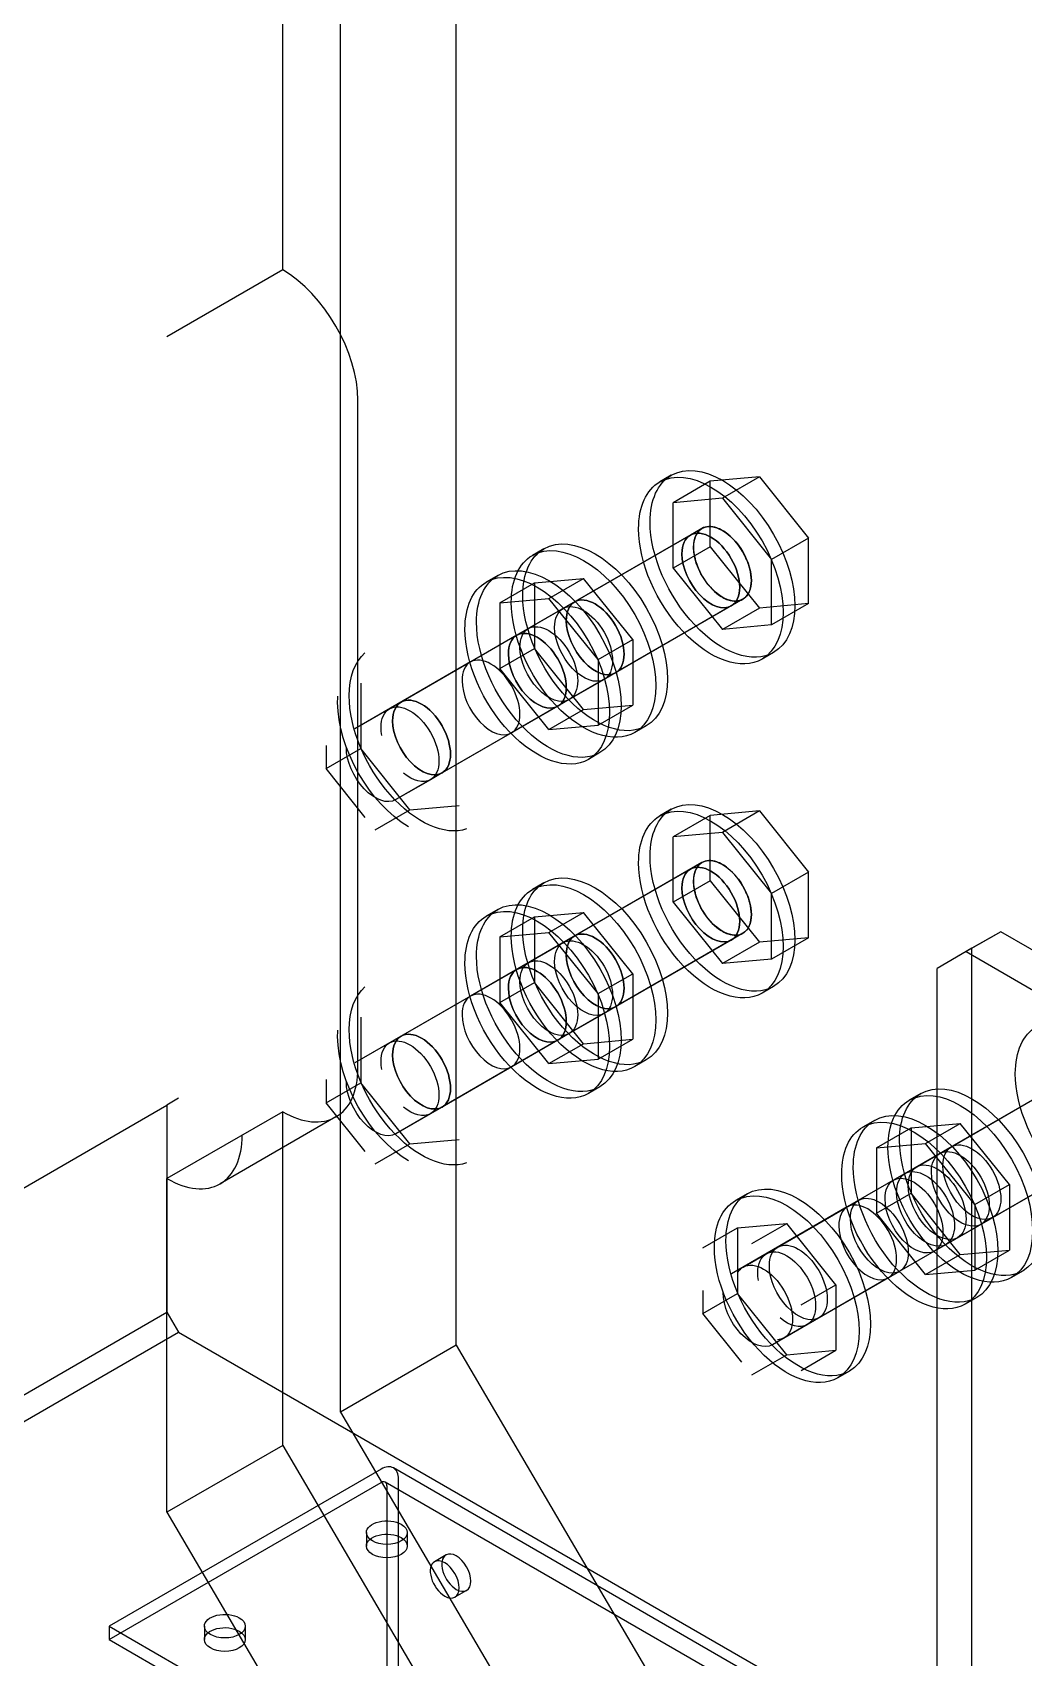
# Model space of a CAD drawing. Extents: x 0 to 316, y 0 to 723.
# Drawn here: x 88.71 to 112.94, y 372.28 to 412 of the extents above; entities that cross this region are included whole.
import ezdxf

# ---------------------------------------------------------------- set-up
doc = ezdxf.new("R2010")
doc.units = 0
doc.layers.get('0').update_dxf_attribs({"linetype": 'CONTINUOUS'})

msp = doc.modelspace()

# ---------------------------------------------------------------- linework, layer by layer
at = {"color": 253}
for p, q in [((99.0713, 379.917), (99.0713, 431.426)), ((96.2424, 378.284), (96.2424, 418.775)), ((94.8284, 406.199), (94.8284, 415.509)), ((94.8284, 406.199), (92.0006, 404.566)), ((96.6668, 386.687), (96.6668, 403.017)), ((104.327, 401.179), (104.043, 401.017)), ((105.279, 401.034), (104.374, 400.509)), ((106.482, 401.14), (105.279, 401.034)), ((105.279, 399.433), (105.279, 401.034)), ((106.482, 401.14), (105.577, 400.618)), ((106.482, 401.14), (107.684, 399.644)), ((105.577, 400.618), (104.374, 400.509)), ((104.374, 398.907), (104.374, 400.509)), ((105.577, 400.618), (106.779, 399.122)), ((105.077, 399.881), (99.4198, 396.617)), ((104.794, 399.718), (101.965, 398.085)), ((105.077, 399.881), (104.794, 399.718)), ((107.684, 399.644), (106.779, 399.122)), ((107.684, 398.043), (107.684, 399.644)), ((101.215, 399.383), (100.933, 399.221)), ((105.279, 399.433), (104.374, 398.907)), ((105.279, 399.433), (106.482, 397.933)), ((104.374, 398.907), (105.577, 397.411)), ((106.779, 397.521), (106.779, 399.122)), ((100.084, 398.731), (99.8015, 398.568)), ((100.132, 398.06), (100.98, 398.551)), ((100.98, 398.551), (102.183, 398.657)), ((100.98, 398.551), (100.98, 396.949)), ((101.334, 398.17), (102.183, 398.657)), ((103.385, 397.164), (102.183, 398.657)), ((100.132, 398.06), (101.334, 398.17)), ((100.132, 398.06), (100.132, 396.459)), ((106.077, 398.149), (100.42, 394.885)), ((102.536, 396.674), (101.334, 398.17)), ((101.965, 398.085), (101.683, 397.923)), ((105.793, 397.986), (102.966, 396.353)), ((106.077, 398.149), (105.793, 397.986)), ((107.684, 398.043), (106.482, 397.933)), ((107.684, 398.043), (106.779, 397.521)), ((101.683, 397.923), (100.834, 397.432)), ((106.482, 397.933), (105.577, 397.411)), ((100.551, 397.27), (97.7223, 395.637)), ((100.834, 397.432), (100.551, 397.27)), ((106.779, 397.521), (105.577, 397.411)), ((100.132, 396.459), (100.98, 396.949)), ((102.183, 395.453), (100.98, 396.949)), ((102.536, 396.674), (103.385, 397.164)), ((103.385, 397.164), (103.385, 395.559)), ((106.827, 396.85), (106.545, 396.688)), ((99.4198, 396.617), (96.5909, 394.984)), ((101.334, 394.963), (100.132, 396.459)), ((102.536, 396.674), (102.536, 395.072)), ((96.7384, 396.102), (96.7384, 394.501)), ((102.683, 396.191), (101.834, 395.7)), ((102.966, 396.353), (102.683, 396.191)), ((97.7223, 395.637), (97.4397, 395.471)), ((101.834, 395.7), (101.552, 395.538)), ((97.4397, 395.471), (96.5909, 394.984)), ((101.552, 395.538), (98.7227, 393.905)), ((101.334, 394.963), (102.183, 395.453)), ((102.183, 395.453), (103.385, 395.559)), ((102.536, 395.072), (103.385, 395.559)), ((100.42, 394.885), (97.5914, 393.252)), ((101.334, 394.963), (102.536, 395.072)), ((103.715, 395.055), (103.433, 394.892)), ((95.8896, 394.578), (95.8896, 394.01)), ((95.8896, 394.01), (96.7384, 394.501)), ((97.9399, 393.005), (96.7384, 394.501)), ((102.584, 394.402), (102.301, 394.236)), ((96.8456, 392.818), (95.8896, 394.01)), ((98.4402, 393.739), (97.5914, 393.252)), ((98.7227, 393.905), (98.4402, 393.739)), ((97.0911, 392.515), (97.9399, 393.005)), ((97.9399, 393.005), (99.1415, 393.111)), ((104.327, 393.016), (104.043, 392.853)), ((105.279, 392.867), (104.374, 392.345)), ((106.482, 392.977), (105.279, 392.867)), ((105.279, 391.266), (105.279, 392.867)), ((106.482, 392.977), (105.577, 392.451)), ((106.482, 392.977), (107.684, 391.481)), ((105.577, 392.451), (104.374, 392.345)), ((105.577, 392.451), (106.779, 390.959)), ((104.374, 390.744), (104.374, 392.345)), ((105.077, 391.717), (99.4198, 388.451)), ((105.077, 391.717), (104.794, 391.552)), ((101.215, 391.22), (100.933, 391.054)), ((104.794, 391.552), (101.965, 389.922)), ((105.279, 391.266), (104.374, 390.744)), ((105.279, 391.266), (106.482, 389.77)), ((107.684, 391.481), (106.779, 390.959)), ((107.684, 389.876), (107.684, 391.481)), ((106.779, 389.354), (106.779, 390.959)), ((100.084, 390.567), (99.8015, 390.402)), ((100.98, 390.387), (102.183, 390.493)), ((101.334, 390.003), (102.183, 390.493)), ((103.385, 388.997), (102.183, 390.493)), ((104.374, 390.744), (105.577, 389.248)), ((100.132, 389.897), (100.98, 390.387)), ((100.98, 390.387), (100.98, 388.782)), ((112.381, 390.024), (111.531, 389.537)), ((112.381, 390.024), (111.674, 389.618)), ((119.098, 386.147), (112.381, 390.024)), ((100.132, 389.897), (101.334, 390.003)), ((100.132, 389.897), (100.132, 388.295)), ((106.077, 389.985), (100.42, 386.719)), ((101.683, 389.756), (100.834, 389.266)), ((102.536, 388.511), (101.334, 390.003)), ((101.965, 389.922), (101.683, 389.756)), ((105.793, 389.819), (102.966, 388.19)), ((106.482, 389.77), (105.577, 389.248)), ((106.077, 389.985), (105.793, 389.819)), ((107.684, 389.876), (106.482, 389.77)), ((107.684, 389.876), (106.779, 389.354)), ((100.834, 389.266), (100.551, 389.103)), ((106.779, 389.354), (105.577, 389.248)), ((111.674, 389.618), (110.824, 389.128)), ((111.531, 389.537), (110.824, 389.128)), ((111.531, 389.537), (126.381, 380.961)), ((111.674, 364.307), (111.674, 389.618)), ((100.551, 389.103), (97.7223, 387.47)), ((102.536, 388.511), (103.385, 388.997)), ((103.385, 388.997), (103.385, 387.396)), ((110.824, 363.816), (110.824, 389.128)), ((99.4198, 388.451), (96.5909, 386.817)), ((100.132, 388.295), (100.98, 388.782)), ((102.183, 387.286), (100.98, 388.782)), ((102.536, 388.511), (102.536, 386.905)), ((106.827, 388.687), (106.545, 388.521)), ((101.334, 386.8), (100.132, 388.295)), ((102.966, 388.19), (102.683, 388.024)), ((96.7384, 387.936), (96.7384, 386.334)), ((102.683, 388.024), (101.834, 387.533)), ((97.4397, 387.308), (96.5909, 386.817)), ((97.7223, 387.47), (97.4397, 387.308)), ((101.552, 387.371), (98.7227, 385.738)), ((101.334, 386.8), (102.183, 387.286)), ((101.834, 387.533), (101.552, 387.371)), ((102.183, 387.286), (103.385, 387.396)), ((102.536, 386.905), (103.385, 387.396)), ((101.334, 386.8), (102.536, 386.905)), ((103.715, 386.891), (103.433, 386.726)), ((100.42, 386.719), (97.5914, 385.085)), ((114.285, 386.563), (108.628, 383.297)), ((95.8896, 386.412), (95.8896, 385.844)), ((95.8896, 385.844), (96.7384, 386.334)), ((97.9399, 384.838), (96.7384, 386.334)), ((102.584, 386.235), (102.301, 386.073)), ((110.424, 386.066), (110.141, 385.904)), ((0.0758, 332.716), (92.0006, 385.787)), ((92.2831, 385.953), (92.0006, 385.787)), ((92.0006, 385.787), (92.0006, 380.725)), ((96.8456, 384.655), (95.8896, 385.844)), ((98.7227, 385.738), (98.4402, 385.576)), ((110.324, 384.277), (113.153, 385.911)), ((94.8284, 385.625), (92.0006, 383.992)), ((96.1291, 385.498), (93.3002, 383.865)), ((94.8284, 377.469), (94.8284, 385.625)), ((98.4402, 385.576), (97.5914, 385.085)), ((109.292, 385.413), (109.01, 385.251)), ((110.188, 385.233), (111.391, 385.339)), ((110.542, 384.849), (111.391, 385.339)), ((112.593, 383.847), (111.391, 385.339)), ((97.9399, 384.838), (99.1415, 384.944)), ((109.34, 384.743), (110.188, 385.233)), ((110.188, 385.233), (110.188, 383.632)), ((97.0911, 384.348), (97.9399, 384.838)), ((109.34, 384.743), (110.542, 384.849)), ((109.34, 384.743), (109.34, 383.141)), ((115.284, 384.831), (109.627, 381.564)), ((110.891, 384.602), (110.042, 384.115)), ((111.744, 383.357), (110.542, 384.849)), ((111.173, 384.768), (110.891, 384.602)), ((110.042, 384.115), (109.759, 383.949)), ((111.325, 382.545), (114.153, 384.179)), ((92.0006, 375.835), (92.0006, 383.992)), ((111.744, 383.357), (112.593, 383.847)), ((112.593, 383.847), (112.593, 382.242)), ((108.628, 383.297), (105.799, 381.663)), ((106.18, 383.618), (105.898, 383.452)), ((106.083, 381.829), (108.911, 383.462)), ((109.34, 383.141), (110.188, 383.632)), ((111.391, 382.136), (110.188, 383.632)), ((111.744, 383.357), (111.744, 381.751)), ((105.946, 382.785), (107.148, 382.891)), ((106.299, 382.401), (107.148, 382.891)), ((108.35, 381.395), (107.148, 382.891)), ((110.542, 381.646), (109.34, 383.141)), ((112.174, 383.036), (111.89, 382.87)), ((105.097, 382.295), (105.946, 382.785)), ((105.946, 382.785), (105.946, 381.18)), ((111.89, 382.87), (111.042, 382.383)), ((106.648, 382.154), (105.799, 381.663)), ((106.93, 382.316), (106.648, 382.154)), ((110.542, 381.646), (111.391, 382.136)), ((111.042, 382.383), (110.758, 382.217)), ((111.391, 382.136), (112.593, 382.242)), ((111.744, 381.751), (112.593, 382.242)), ((107.082, 380.097), (109.911, 381.73)), ((110.542, 381.646), (111.744, 381.751)), ((112.923, 381.737), (112.641, 381.575)), ((109.627, 381.564), (106.799, 379.931)), ((107.501, 380.905), (108.35, 381.395)), ((108.35, 381.395), (108.35, 379.793)), ((105.097, 381.258), (105.097, 380.693)), ((105.097, 380.693), (105.946, 381.18)), ((107.148, 379.684), (105.946, 381.18)), ((111.792, 381.081), (111.51, 380.919)), ((0.0758, 327.653), (92.0006, 380.725)), ((92.0006, 380.725), (92.2831, 380.238)), ((106.054, 379.501), (105.097, 380.693)), ((107.931, 380.584), (107.648, 380.421)), ((0.3583, 327.164), (92.2831, 380.238)), ((92.2831, 380.238), (124.244, 361.784)), ((107.648, 380.421), (106.799, 379.931)), ((99.0713, 379.917), (96.2424, 378.284)), ((99.0713, 379.917), (297.841, 41.1028)), ((107.148, 379.684), (108.35, 379.793)), ((107.501, 379.303), (108.35, 379.793)), ((106.299, 379.197), (107.148, 379.684)), ((108.68, 379.286), (108.398, 379.123)), ((96.2424, 378.284), (295.013, 39.4698)), ((94.8284, 377.469), (92.0006, 375.835)), ((94.8284, 377.469), (293.599, 38.6539)), ((118.746, 364.67), (97.5335, 376.918)), ((97.233, 376.887), (90.5852, 373.052)), ((90.5852, 372.724), (97.233, 376.562)), ((118.546, 364.324), (97.3321, 376.573)), ((97.6574, 368.967), (97.6574, 376.643)), ((97.3737, 376.481), (97.3737, 368.804)), ((92.0006, 375.835), (106.316, 351.433)), ((96.8745, 375.338), (96.8745, 375.01)), ((97.874, 375.338), (97.874, 375.01)), ((98.8219, 374.791), (98.5379, 374.625)), ((99.3207, 373.923), (99.0381, 373.761)), ((90.5852, 373.052), (111.799, 360.803)), ((90.5852, 373.052), (90.5852, 372.724)), ((92.9143, 373.052), (92.9143, 372.724)), ((93.9147, 373.052), (93.9147, 372.724)), ((90.5852, 372.724), (111.799, 360.475))]:
    msp.add_line(p, q, dxfattribs=at)
for points in [[(96.6668, 403.017), (96.6668, 404.188), (95.8441, 405.613), (94.8284, 406.199)], [(104.327, 401.179), (105.018, 401.581), (106.136, 400.932), (106.827, 399.736)], [(103.809, 400.036), (103.809, 400.579), (103.995, 400.988), (104.327, 401.179)], [(104.043, 401.017), (104.734, 401.415), (105.854, 400.77), (106.545, 399.574)], [(103.527, 399.874), (103.527, 400.413), (103.712, 400.826), (104.043, 401.017)], [(104.9, 397.521), (104.239, 398.216), (103.809, 399.21), (103.809, 400.036)], [(105.077, 399.881), (105.352, 400.039), (105.8, 399.782), (106.077, 399.306)], [(100.933, 399.221), (101.623, 399.62), (102.742, 398.974), (103.433, 397.778)], [(101.215, 399.383), (101.906, 399.782), (103.025, 399.136), (103.715, 397.94)], [(104.618, 397.358), (103.957, 398.053), (103.527, 399.048), (103.527, 399.874)], [(104.586, 399.26), (104.586, 399.479), (104.661, 399.641), (104.794, 399.718)], [(104.794, 399.718), (104.661, 399.641), (104.586, 399.479), (104.586, 399.26)], [(104.794, 399.718), (105.07, 399.877), (105.518, 399.62), (105.793, 399.14)], [(105.793, 399.14), (105.518, 399.62), (105.07, 399.877), (104.794, 399.718)], [(104.87, 399.426), (104.87, 399.641), (104.944, 399.803), (105.077, 399.881)], [(104.907, 399.665), (104.883, 399.595), (104.87, 399.514), (104.87, 399.426)], [(105.044, 399.859), (104.983, 399.814), (104.938, 399.75), (104.907, 399.665)], [(105.077, 399.881), (105.066, 399.874), (105.053, 399.867), (105.044, 399.859)], [(105.441, 399.895), (105.303, 399.944), (105.176, 399.937), (105.077, 399.881)], [(105.712, 399.74), (105.622, 399.81), (105.53, 399.863), (105.441, 399.895)], [(106.11, 399.242), (106.007, 399.44), (105.866, 399.616), (105.712, 399.74)], [(106.545, 399.574), (107.235, 398.378), (107.235, 397.087), (106.545, 396.688)], [(106.827, 399.736), (107.517, 398.54), (107.517, 397.249), (106.827, 396.85)], [(100.415, 398.078), (100.415, 398.618), (100.601, 399.03), (100.933, 399.221)], [(100.697, 398.24), (100.697, 398.78), (100.884, 399.193), (101.215, 399.383)], [(105.023, 398.254), (104.758, 398.533), (104.586, 398.928), (104.586, 399.26)], [(104.586, 399.26), (104.586, 398.928), (104.758, 398.533), (105.023, 398.254)], [(105.306, 398.417), (105.042, 398.695), (104.87, 399.094), (104.87, 399.426)], [(104.87, 399.426), (104.87, 399.334), (104.883, 399.239), (104.907, 399.136)], [(106.077, 399.306), (106.353, 398.826), (106.353, 398.311), (106.077, 398.149)], [(106.245, 398.896), (106.216, 399.009), (106.17, 399.129), (106.11, 399.242)], [(99.8015, 398.568), (100.492, 398.967), (101.611, 398.321), (102.301, 397.125)], [(100.084, 398.731), (100.775, 399.129), (101.894, 398.484), (102.584, 397.288)], [(104.907, 399.136), (104.938, 399.02), (104.983, 398.9), (105.044, 398.787)], [(105.044, 398.787), (105.147, 398.589), (105.286, 398.417), (105.441, 398.293)], [(105.793, 399.14), (106.07, 398.664), (106.07, 398.145), (105.793, 397.986)], [(105.793, 397.986), (106.07, 398.145), (106.07, 398.664), (105.793, 399.14)], [(106.245, 398.364), (106.297, 398.508), (106.297, 398.692), (106.245, 398.896)], [(99.2837, 397.422), (99.2837, 397.965), (99.4696, 398.378), (99.8015, 398.568)], [(99.5659, 397.588), (99.5659, 398.127), (99.7521, 398.54), (100.084, 398.731)], [(106.077, 398.149), (105.875, 398.032), (105.57, 398.138), (105.306, 398.417)], [(106.11, 398.173), (106.17, 398.216), (106.216, 398.283), (106.245, 398.364)], [(101.506, 395.559), (100.846, 396.258), (100.415, 397.252), (100.415, 398.078)], [(101.789, 395.725), (101.129, 396.42), (100.697, 397.415), (100.697, 398.24)], [(101.683, 397.923), (101.958, 398.082), (102.406, 397.824), (102.683, 397.344)], [(101.683, 397.923), (101.958, 398.082), (102.406, 397.824), (102.683, 397.344)], [(101.758, 397.626), (101.758, 397.845), (101.833, 398.007), (101.965, 398.085)], [(101.965, 398.085), (101.833, 398.007), (101.758, 397.845), (101.758, 397.626)], [(101.965, 398.085), (102.242, 398.244), (102.689, 397.986), (102.966, 397.506)], [(102.966, 397.506), (102.689, 397.986), (102.242, 398.244), (101.965, 398.085)], [(105.793, 397.986), (105.592, 397.87), (105.288, 397.976), (105.023, 398.254)], [(105.023, 398.254), (105.288, 397.976), (105.592, 397.87), (105.793, 397.986)], [(105.441, 398.293), (105.53, 398.219), (105.622, 398.166), (105.712, 398.134)], [(105.712, 398.134), (105.85, 398.089), (105.977, 398.092), (106.077, 398.149)], [(106.077, 398.149), (106.088, 398.156), (106.099, 398.163), (106.11, 398.173)], [(100.657, 395.072), (99.9973, 395.767), (99.5659, 396.762), (99.5659, 397.588)], [(100.834, 397.432), (101.111, 397.591), (101.557, 397.334), (101.834, 396.854)], [(100.834, 397.432), (101.111, 397.591), (101.557, 397.334), (101.834, 396.854)], [(101.476, 397.464), (101.476, 397.683), (101.55, 397.845), (101.683, 397.923)], [(101.476, 397.464), (101.476, 397.683), (101.55, 397.845), (101.683, 397.923)], [(102.195, 396.621), (101.931, 396.9), (101.758, 397.298), (101.758, 397.626)], [(101.758, 397.626), (101.758, 397.298), (101.931, 396.9), (102.195, 396.621)], [(103.433, 397.778), (104.123, 396.582), (104.123, 395.288), (103.433, 394.892)], [(103.715, 397.94), (104.406, 396.744), (104.406, 395.453), (103.715, 395.055)], [(100.375, 394.907), (99.7133, 395.605), (99.2837, 396.596), (99.2837, 397.422)], [(100.344, 396.811), (100.344, 397.027), (100.419, 397.193), (100.551, 397.27)], [(100.551, 397.27), (100.419, 397.193), (100.344, 397.027), (100.344, 396.811)], [(100.551, 397.27), (100.827, 397.429), (101.275, 397.171), (101.552, 396.692)], [(101.552, 396.692), (101.275, 397.171), (100.827, 397.429), (100.551, 397.27)], [(100.627, 396.974), (100.627, 397.189), (100.701, 397.355), (100.834, 397.432)], [(100.627, 396.974), (100.627, 397.189), (100.701, 397.355), (100.834, 397.432)], [(101.912, 396.459), (101.648, 396.737), (101.476, 397.133), (101.476, 397.464)], [(101.912, 396.459), (101.648, 396.737), (101.476, 397.133), (101.476, 397.464)], [(102.584, 397.288), (103.274, 396.092), (103.274, 394.801), (102.584, 394.402)], [(102.683, 397.344), (102.959, 396.868), (102.959, 396.349), (102.683, 396.191)], [(102.683, 397.344), (102.959, 396.868), (102.959, 396.349), (102.683, 396.191)], [(102.966, 397.506), (103.241, 397.03), (103.241, 396.512), (102.966, 396.353)], [(102.966, 396.353), (103.241, 396.512), (103.241, 397.03), (102.966, 397.506)], [(106.545, 396.688), (106.039, 396.395), (105.278, 396.66), (104.618, 397.358)], [(106.827, 396.85), (106.321, 396.557), (105.561, 396.822), (104.9, 397.521)], [(96.4544, 395.792), (96.4544, 396.251), (96.5909, 396.621), (96.8389, 396.84)], [(100.42, 396.039), (100.143, 396.515), (99.6957, 396.773), (99.4198, 396.617)], [(100.78, 395.803), (100.517, 396.085), (100.344, 396.48), (100.344, 396.811)], [(100.344, 396.811), (100.344, 396.48), (100.517, 396.085), (100.78, 395.803)], [(101.064, 395.968), (100.799, 396.247), (100.627, 396.642), (100.627, 396.974)], [(101.064, 395.968), (100.799, 396.247), (100.627, 396.642), (100.627, 396.974)], [(101.834, 396.854), (102.11, 396.378), (102.11, 395.859), (101.834, 395.7)], [(101.834, 396.854), (102.11, 396.378), (102.11, 395.859), (101.834, 395.7)], [(102.301, 397.125), (102.992, 395.93), (102.992, 394.635), (102.301, 394.236)], [(99.4198, 396.617), (99.2875, 396.54), (99.2131, 396.374), (99.2131, 396.159)], [(101.552, 396.692), (101.828, 396.215), (101.828, 395.697), (101.552, 395.538)], [(101.552, 395.538), (101.828, 395.697), (101.828, 396.215), (101.552, 396.692)], [(102.683, 396.191), (102.481, 396.074), (102.176, 396.18), (101.912, 396.459)], [(102.683, 396.191), (102.481, 396.074), (102.176, 396.18), (101.912, 396.459)], [(102.966, 396.353), (102.763, 396.236), (102.459, 396.342), (102.195, 396.621)], [(102.195, 396.621), (102.459, 396.342), (102.763, 396.236), (102.966, 396.353)], [(99.2131, 396.159), (99.2131, 395.827), (99.3856, 395.432), (99.6488, 395.15)], [(100.42, 394.885), (100.696, 395.041), (100.696, 395.559), (100.42, 396.039)], [(96.1718, 395.626), (96.1718, 395.679), (96.1732, 395.728), (96.1775, 395.778)], [(97.904, 392.585), (96.9423, 393.164), (96.1718, 394.515), (96.1718, 395.626)], [(97.4549, 393.375), (96.8431, 394.067), (96.4544, 395.005), (96.4544, 395.792)], [(97.4397, 395.471), (97.7166, 395.633), (98.1632, 395.372), (98.4402, 394.896)], [(97.4397, 395.471), (97.7166, 395.633), (98.1632, 395.372), (98.4402, 394.896)], [(97.5155, 395.178), (97.5155, 395.393), (97.59, 395.559), (97.7223, 395.637)], [(97.7223, 395.637), (97.59, 395.559), (97.5155, 395.393), (97.5155, 395.178)], [(97.7223, 395.637), (97.9992, 395.795), (98.4472, 395.538), (98.7227, 395.058)], [(98.7227, 395.058), (98.4472, 395.538), (97.9992, 395.795), (97.7223, 395.637)], [(101.552, 395.538), (101.349, 395.422), (101.045, 395.527), (100.78, 395.803)], [(100.78, 395.803), (101.045, 395.527), (101.349, 395.422), (101.552, 395.538)], [(101.834, 395.7), (101.632, 395.584), (101.327, 395.69), (101.064, 395.968)], [(101.834, 395.7), (101.632, 395.584), (101.327, 395.69), (101.064, 395.968)], [(103.715, 395.055), (103.21, 394.762), (102.449, 395.026), (101.789, 395.725)], [(97.233, 395.016), (97.233, 395.231), (97.3074, 395.397), (97.4397, 395.471)], [(97.233, 395.016), (97.233, 395.231), (97.3074, 395.397), (97.4397, 395.471)], [(103.433, 394.892), (102.927, 394.6), (102.166, 394.864), (101.506, 395.559)], [(97.251, 394.822), (97.2386, 394.889), (97.233, 394.952), (97.233, 395.016)], [(97.251, 394.822), (97.2386, 394.889), (97.233, 394.952), (97.233, 395.016)], [(97.9523, 394.173), (97.6877, 394.451), (97.5155, 394.847), (97.5155, 395.178)], [(97.5155, 395.178), (97.5155, 394.847), (97.6877, 394.451), (97.9523, 394.173)], [(98.4402, 394.896), (98.7157, 394.416), (98.7157, 393.901), (98.4402, 393.739)], [(98.4402, 394.896), (98.7157, 394.416), (98.7157, 393.901), (98.4402, 393.739)], [(98.7227, 395.058), (98.9983, 394.582), (98.9983, 394.063), (98.7227, 393.905)], [(98.7227, 393.905), (98.9983, 394.063), (98.9983, 394.582), (98.7227, 395.058)], [(99.6488, 395.15), (99.9134, 394.871), (100.218, 394.765), (100.42, 394.885)], [(102.301, 394.236), (101.796, 393.947), (101.035, 394.212), (100.375, 394.907)], [(102.584, 394.402), (102.078, 394.109), (101.317, 394.374), (100.657, 395.072)], [(96.8209, 393.517), (96.5563, 393.799), (96.3842, 394.194), (96.3842, 394.525)], [(98.7227, 393.905), (98.5202, 393.788), (98.2169, 393.894), (97.9523, 394.173)], [(97.9523, 394.173), (98.2169, 393.894), (98.5202, 393.788), (98.7227, 393.905)], [(98.4402, 393.739), (98.268, 393.64), (98.0186, 393.704), (97.7801, 393.901)], [(98.4402, 393.739), (98.268, 393.64), (98.0186, 393.704), (97.7801, 393.901)], [(97.5914, 393.252), (97.3889, 393.132), (97.0855, 393.241), (96.8209, 393.517)], [(99.3235, 392.536), (98.7915, 392.356), (98.0666, 392.68), (97.4549, 393.375)], [(104.043, 392.853), (104.734, 393.252), (105.854, 392.603), (106.545, 391.407)], [(104.327, 393.016), (105.018, 393.414), (106.136, 392.769), (106.827, 391.573)], [(103.527, 391.707), (103.527, 392.25), (103.712, 392.659), (104.043, 392.853)], [(103.809, 391.873), (103.809, 392.412), (103.995, 392.825), (104.327, 393.016)], [(101.215, 391.22), (101.906, 391.619), (103.025, 390.973), (103.715, 389.777)], [(104.618, 389.191), (103.957, 389.89), (103.527, 390.881), (103.527, 391.707)], [(104.9, 389.354), (104.239, 390.052), (103.809, 391.047), (103.809, 391.873)], [(104.794, 391.552), (105.07, 391.714), (105.518, 391.453), (105.793, 390.977)], [(105.793, 390.977), (105.518, 391.453), (105.07, 391.714), (104.794, 391.552)], [(104.87, 391.259), (104.87, 391.477), (104.944, 391.64), (105.077, 391.717)], [(105.044, 391.696), (104.983, 391.65), (104.938, 391.583), (104.907, 391.502)], [(105.077, 391.717), (105.066, 391.71), (105.053, 391.703), (105.044, 391.696)], [(105.077, 391.717), (105.352, 391.876), (105.8, 391.619), (106.077, 391.139)], [(105.441, 391.732), (105.303, 391.777), (105.176, 391.774), (105.077, 391.717)], [(105.712, 391.573), (105.622, 391.647), (105.53, 391.7), (105.441, 391.732)], [(100.697, 390.073), (100.697, 390.617), (100.884, 391.029), (101.215, 391.22)], [(100.933, 391.054), (101.623, 391.456), (102.742, 390.807), (103.433, 389.611)], [(104.586, 391.096), (104.586, 391.312), (104.661, 391.477), (104.794, 391.552)], [(104.794, 391.552), (104.661, 391.477), (104.586, 391.312), (104.586, 391.096)], [(104.907, 391.502), (104.883, 391.432), (104.87, 391.35), (104.87, 391.259)], [(105.306, 390.253), (105.042, 390.532), (104.87, 390.927), (104.87, 391.259)], [(104.87, 391.259), (104.87, 391.167), (104.883, 391.072), (104.907, 390.973)], [(106.11, 391.079), (106.007, 391.276), (105.866, 391.449), (105.712, 391.573)], [(106.545, 391.407), (107.235, 390.215), (107.235, 388.92), (106.545, 388.521)], [(106.827, 391.573), (107.517, 390.377), (107.517, 389.082), (106.827, 388.687)], [(100.084, 390.567), (100.775, 390.966), (101.894, 390.317), (102.584, 389.121)], [(100.415, 389.911), (100.415, 390.454), (100.601, 390.864), (100.933, 391.054)], [(105.023, 390.091), (104.758, 390.366), (104.586, 390.765), (104.586, 391.096)], [(104.586, 391.096), (104.586, 390.765), (104.758, 390.366), (105.023, 390.091)], [(104.907, 390.973), (104.938, 390.853), (104.983, 390.737), (105.044, 390.624)], [(105.793, 390.977), (106.07, 390.497), (106.07, 389.982), (105.793, 389.819)], [(105.793, 389.819), (106.07, 389.982), (106.07, 390.497), (105.793, 390.977)], [(106.077, 391.139), (106.353, 390.663), (106.353, 390.144), (106.077, 389.985)], [(106.245, 390.73), (106.216, 390.846), (106.17, 390.966), (106.11, 391.079)], [(99.5659, 389.421), (99.5659, 389.964), (99.7521, 390.373), (100.084, 390.567)], [(99.8015, 390.402), (100.492, 390.804), (101.611, 390.155), (102.301, 388.959)], [(105.044, 390.624), (105.147, 390.426), (105.286, 390.25), (105.441, 390.126)], [(106.245, 390.2), (106.297, 390.342), (106.297, 390.529), (106.245, 390.73)], [(99.2837, 389.259), (99.2837, 389.802), (99.4696, 390.211), (99.8015, 390.402)], [(101.789, 387.558), (101.129, 388.257), (100.697, 389.248), (100.697, 390.073)], [(101.965, 389.922), (102.242, 390.08), (102.689, 389.819), (102.966, 389.343)], [(102.966, 389.343), (102.689, 389.819), (102.242, 390.08), (101.965, 389.922)], [(105.793, 389.819), (105.592, 389.707), (105.288, 389.809), (105.023, 390.091)], [(105.023, 390.091), (105.288, 389.809), (105.592, 389.707), (105.793, 389.819)], [(106.077, 389.985), (105.875, 389.869), (105.57, 389.975), (105.306, 390.253)], [(105.441, 390.126), (105.53, 390.056), (105.622, 390.003), (105.712, 389.971)], [(106.11, 390.006), (106.17, 390.052), (106.216, 390.116), (106.245, 390.2)], [(101.506, 387.396), (100.846, 388.094), (100.415, 389.086), (100.415, 389.911)], [(101.476, 389.297), (101.476, 389.516), (101.55, 389.682), (101.683, 389.756)], [(101.476, 389.297), (101.476, 389.516), (101.55, 389.682), (101.683, 389.756)], [(101.683, 389.756), (101.958, 389.915), (102.406, 389.657), (102.683, 389.181)], [(101.683, 389.756), (101.958, 389.915), (102.406, 389.657), (102.683, 389.181)], [(101.758, 389.463), (101.758, 389.678), (101.833, 389.844), (101.965, 389.922)], [(101.965, 389.922), (101.833, 389.844), (101.758, 389.678), (101.758, 389.463)], [(103.715, 389.777), (104.406, 388.581), (104.406, 387.286), (103.715, 386.891)], [(105.712, 389.971), (105.85, 389.922), (105.977, 389.925), (106.077, 389.985)], [(106.077, 389.985), (106.088, 389.992), (106.099, 389.999), (106.11, 390.006)], [(100.375, 386.743), (99.7133, 387.438), (99.2837, 388.433), (99.2837, 389.259)], [(100.657, 386.905), (99.9973, 387.604), (99.5659, 388.595), (99.5659, 389.421)], [(100.551, 389.103), (100.827, 389.262), (101.275, 389.005), (101.552, 388.528)], [(101.552, 388.528), (101.275, 389.005), (100.827, 389.262), (100.551, 389.103)], [(100.627, 388.811), (100.627, 389.026), (100.701, 389.191), (100.834, 389.266)], [(100.627, 388.811), (100.627, 389.026), (100.701, 389.191), (100.834, 389.266)], [(100.834, 389.266), (101.111, 389.428), (101.557, 389.167), (101.834, 388.691)], [(100.834, 389.266), (101.111, 389.428), (101.557, 389.167), (101.834, 388.691)], [(101.912, 388.292), (101.648, 388.571), (101.476, 388.969), (101.476, 389.297)], [(101.912, 388.292), (101.648, 388.571), (101.476, 388.969), (101.476, 389.297)], [(102.195, 388.458), (101.931, 388.736), (101.758, 389.132), (101.758, 389.463)], [(101.758, 389.463), (101.758, 389.132), (101.931, 388.736), (102.195, 388.458)], [(102.966, 389.343), (103.241, 388.863), (103.241, 388.348), (102.966, 388.19)], [(102.966, 388.19), (103.241, 388.348), (103.241, 388.863), (102.966, 389.343)], [(103.433, 389.611), (104.123, 388.415), (104.123, 387.124), (103.433, 386.726)], [(106.827, 388.687), (106.321, 388.394), (105.561, 388.659), (104.9, 389.354)], [(100.344, 388.645), (100.344, 388.863), (100.419, 389.026), (100.551, 389.103)], [(100.551, 389.103), (100.419, 389.026), (100.344, 388.863), (100.344, 388.645)], [(102.301, 388.959), (102.992, 387.763), (102.992, 386.472), (102.301, 386.073)], [(102.584, 389.121), (103.274, 387.929), (103.274, 386.634), (102.584, 386.235)], [(102.683, 389.181), (102.959, 388.701), (102.959, 388.183), (102.683, 388.024)], [(102.683, 389.181), (102.959, 388.701), (102.959, 388.183), (102.683, 388.024)], [(106.545, 388.521), (106.039, 388.232), (105.278, 388.497), (104.618, 389.191)], [(96.4544, 387.625), (96.4544, 388.087), (96.5909, 388.458), (96.8389, 388.673)], [(99.4198, 388.451), (99.2875, 388.373), (99.2131, 388.211), (99.2131, 387.992)], [(100.42, 387.872), (100.143, 388.352), (99.6957, 388.609), (99.4198, 388.451)], [(100.78, 387.639), (100.517, 387.918), (100.344, 388.317), (100.344, 388.645)], [(100.344, 388.645), (100.344, 388.317), (100.517, 387.918), (100.78, 387.639)], [(101.064, 387.805), (100.799, 388.08), (100.627, 388.479), (100.627, 388.811)], [(101.064, 387.805), (100.799, 388.08), (100.627, 388.479), (100.627, 388.811)], [(101.552, 388.528), (101.828, 388.048), (101.828, 387.53), (101.552, 387.371)], [(101.552, 387.371), (101.828, 387.53), (101.828, 388.048), (101.552, 388.528)], [(101.834, 388.691), (102.11, 388.211), (102.11, 387.696), (101.834, 387.533)], [(101.834, 388.691), (102.11, 388.211), (102.11, 387.696), (101.834, 387.533)], [(102.966, 388.19), (102.763, 388.07), (102.459, 388.175), (102.195, 388.458)], [(102.195, 388.458), (102.459, 388.175), (102.763, 388.07), (102.966, 388.19)], [(102.683, 388.024), (102.481, 387.907), (102.176, 388.013), (101.912, 388.292)], [(102.683, 388.024), (102.481, 387.907), (102.176, 388.013), (101.912, 388.292)], [(99.2131, 387.992), (99.2131, 387.664), (99.3856, 387.265), (99.6488, 386.987)], [(100.42, 386.719), (100.696, 386.877), (100.696, 387.396), (100.42, 387.872)], [(101.552, 387.371), (101.349, 387.255), (101.045, 387.361), (100.78, 387.639)], [(100.78, 387.639), (101.045, 387.361), (101.349, 387.255), (101.552, 387.371)], [(101.834, 387.533), (101.632, 387.421), (101.327, 387.523), (101.064, 387.805)], [(101.834, 387.533), (101.632, 387.421), (101.327, 387.523), (101.064, 387.805)], [(112.735, 386.556), (112.735, 387.096), (112.921, 387.509), (113.251, 387.699)], [(96.1718, 387.463), (96.1718, 387.512), (96.1732, 387.565), (96.1775, 387.615)], [(97.904, 384.422), (96.9423, 385), (96.1718, 386.352), (96.1718, 387.463)], [(97.4549, 385.209), (96.8431, 385.904), (96.4544, 386.842), (96.4544, 387.625)], [(97.233, 386.849), (97.233, 387.068), (97.3074, 387.23), (97.4397, 387.308)], [(97.233, 386.849), (97.233, 387.068), (97.3074, 387.23), (97.4397, 387.308)], [(97.4397, 387.308), (97.7166, 387.466), (98.1632, 387.209), (98.4402, 386.729)], [(97.4397, 387.308), (97.7166, 387.466), (98.1632, 387.209), (98.4402, 386.729)], [(97.5155, 387.011), (97.5155, 387.23), (97.59, 387.396), (97.7223, 387.47)], [(97.7223, 387.47), (97.59, 387.396), (97.5155, 387.23), (97.5155, 387.011)], [(97.7223, 387.47), (97.9992, 387.629), (98.4472, 387.371), (98.7227, 386.895)], [(98.7227, 386.895), (98.4472, 387.371), (97.9992, 387.629), (97.7223, 387.47)], [(103.433, 386.726), (102.927, 386.433), (102.166, 386.697), (101.506, 387.396)], [(103.715, 386.891), (103.21, 386.599), (102.449, 386.863), (101.789, 387.558)], [(97.251, 386.655), (97.2386, 386.722), (97.233, 386.789), (97.233, 386.849)], [(97.251, 386.655), (97.2386, 386.722), (97.233, 386.789), (97.233, 386.849)], [(97.9523, 386.006), (97.6877, 386.285), (97.5155, 386.683), (97.5155, 387.011)], [(97.5155, 387.011), (97.5155, 386.683), (97.6877, 386.285), (97.9523, 386.006)], [(98.7227, 386.895), (98.9983, 386.415), (98.9983, 385.897), (98.7227, 385.738)], [(98.7227, 385.738), (98.9983, 385.897), (98.9983, 386.415), (98.7227, 386.895)], [(99.6488, 386.987), (99.9134, 386.708), (100.218, 386.602), (100.42, 386.719)], [(102.584, 386.235), (102.078, 385.946), (101.317, 386.211), (100.657, 386.905)], [(96.1291, 385.498), (96.4738, 385.695), (96.6668, 386.122), (96.6668, 386.687)], [(98.4402, 386.729), (98.7157, 386.253), (98.7157, 385.734), (98.4402, 385.576)], [(98.4402, 386.729), (98.7157, 386.253), (98.7157, 385.734), (98.4402, 385.576)], [(102.301, 386.073), (101.796, 385.78), (101.035, 386.045), (100.375, 386.743)], [(110.424, 386.066), (111.114, 386.465), (112.233, 385.819), (112.923, 384.623)], [(113.824, 384.037), (113.164, 384.736), (112.735, 385.731), (112.735, 386.556)], [(96.8209, 385.353), (96.5563, 385.632), (96.3842, 386.031), (96.3842, 386.359)], [(109.905, 384.923), (109.905, 385.463), (110.091, 385.875), (110.424, 386.066)], [(110.141, 385.904), (110.831, 386.302), (111.95, 385.657), (112.641, 384.461)], [(98.4402, 385.576), (98.268, 385.477), (98.0186, 385.537), (97.7801, 385.738)], [(98.4402, 385.576), (98.268, 385.477), (98.0186, 385.537), (97.7801, 385.738)], [(98.7227, 385.738), (98.5202, 385.621), (98.2169, 385.727), (97.9523, 386.006)], [(97.9523, 386.006), (98.2169, 385.727), (98.5202, 385.621), (98.7227, 385.738)], [(109.292, 385.413), (109.983, 385.812), (111.102, 385.166), (111.792, 383.97)], [(109.623, 384.761), (109.623, 385.3), (109.809, 385.713), (110.141, 385.904)], [(94.8284, 385.625), (95.3163, 385.343), (95.7834, 385.297), (96.1291, 385.498)], [(97.5914, 385.085), (97.3889, 384.969), (97.0855, 385.075), (96.8209, 385.353)], [(108.774, 384.27), (108.774, 384.81), (108.96, 385.223), (109.292, 385.413)], [(109.01, 385.251), (109.7, 385.65), (110.819, 385), (111.51, 383.808)], [(93.3002, 383.865), (93.6445, 384.062), (93.8389, 384.489), (93.8389, 385.053)], [(99.3235, 384.373), (98.7915, 384.189), (98.0666, 384.517), (97.4549, 385.209)], [(108.492, 384.104), (108.492, 384.648), (108.678, 385.057), (109.01, 385.251)], [(110.997, 382.404), (110.337, 383.103), (109.905, 384.097), (109.905, 384.923)], [(111.173, 384.768), (111.449, 384.926), (111.897, 384.669), (112.174, 384.189)], [(110.714, 382.242), (110.053, 382.94), (109.623, 383.932), (109.623, 384.761)], [(110.683, 384.147), (110.683, 384.362), (110.758, 384.528), (110.891, 384.602)], [(110.683, 384.147), (110.683, 384.362), (110.758, 384.528), (110.891, 384.602)], [(110.891, 384.602), (111.166, 384.764), (111.614, 384.503), (111.89, 384.027)], [(110.891, 384.602), (111.166, 384.764), (111.614, 384.503), (111.89, 384.027)], [(110.967, 384.309), (110.967, 384.528), (111.041, 384.69), (111.173, 384.768)], [(112.641, 384.461), (113.331, 383.265), (113.331, 381.97), (112.641, 381.575)], [(112.923, 384.623), (113.614, 383.427), (113.614, 382.136), (112.923, 381.737)], [(109.583, 381.589), (108.922, 382.288), (108.492, 383.279), (108.492, 384.104)], [(109.866, 381.751), (109.206, 382.45), (108.774, 383.445), (108.774, 384.27)], [(109.759, 383.949), (110.035, 384.111), (110.483, 383.85), (110.758, 383.374)], [(109.835, 383.656), (109.835, 383.872), (109.91, 384.037), (110.042, 384.115)], [(109.835, 383.656), (109.835, 383.872), (109.91, 384.037), (110.042, 384.115)], [(110.042, 384.115), (110.317, 384.274), (110.765, 384.016), (111.042, 383.536)], [(110.042, 384.115), (110.317, 384.274), (110.765, 384.016), (111.042, 383.536)], [(110.118, 383.819), (110.118, 384.037), (110.192, 384.2), (110.324, 384.277)], [(110.324, 384.277), (110.601, 384.436), (111.049, 384.179), (111.325, 383.699)], [(111.119, 383.141), (110.856, 383.42), (110.683, 383.815), (110.683, 384.147)], [(111.119, 383.141), (110.856, 383.42), (110.683, 383.815), (110.683, 384.147)], [(111.403, 383.304), (111.139, 383.582), (110.967, 383.981), (110.967, 384.309)], [(112.174, 384.189), (112.449, 383.713), (112.449, 383.194), (112.174, 383.036)], [(92.0006, 383.992), (92.4885, 383.709), (92.9555, 383.663), (93.3002, 383.865)], [(105.898, 383.452), (106.589, 383.854), (107.708, 383.205), (108.398, 382.009)], [(106.18, 383.618), (106.871, 384.016), (107.99, 383.367), (108.68, 382.175)], [(109.551, 383.494), (109.551, 383.709), (109.627, 383.875), (109.759, 383.949)], [(110.555, 382.813), (110.29, 383.092), (110.118, 383.487), (110.118, 383.819)], [(111.325, 383.699), (111.601, 383.223), (111.601, 382.704), (111.325, 382.545)], [(111.51, 383.808), (112.2, 382.612), (112.2, 381.318), (111.51, 380.919)], [(111.792, 383.97), (112.482, 382.774), (112.482, 381.483), (111.792, 381.081)], [(111.89, 384.027), (112.167, 383.547), (112.167, 383.032), (111.89, 382.87)], [(111.89, 384.027), (112.167, 383.547), (112.167, 383.032), (111.89, 382.87)], [(105.38, 382.309), (105.38, 382.852), (105.566, 383.261), (105.898, 383.452)], [(105.663, 382.475), (105.663, 383.014), (105.849, 383.427), (106.18, 383.618)], [(108.628, 383.297), (108.496, 383.223), (108.421, 383.057), (108.421, 382.838)], [(109.627, 382.722), (109.352, 383.198), (108.904, 383.455), (108.628, 383.297)], [(108.704, 383.004), (108.704, 383.219), (108.778, 383.385), (108.911, 383.462)], [(108.911, 383.462), (109.186, 383.621), (109.634, 383.364), (109.911, 382.884)], [(109.988, 382.485), (109.725, 382.764), (109.551, 383.163), (109.551, 383.494)], [(110.272, 382.651), (110.007, 382.93), (109.835, 383.325), (109.835, 383.656)], [(110.272, 382.651), (110.007, 382.93), (109.835, 383.325), (109.835, 383.656)], [(110.758, 383.374), (111.035, 382.894), (111.035, 382.379), (110.758, 382.217)], [(111.042, 383.536), (111.318, 383.06), (111.318, 382.542), (111.042, 382.383)], [(111.042, 383.536), (111.318, 383.06), (111.318, 382.542), (111.042, 382.383)], [(112.174, 383.036), (111.971, 382.919), (111.667, 383.025), (111.403, 383.304)], [(109.139, 381.995), (108.876, 382.277), (108.704, 382.672), (108.704, 383.004)], [(109.911, 382.884), (110.187, 382.404), (110.187, 381.889), (109.911, 381.73)], [(111.89, 382.87), (111.689, 382.757), (111.384, 382.859), (111.119, 383.141)], [(111.89, 382.87), (111.689, 382.757), (111.384, 382.859), (111.119, 383.141)], [(106.754, 379.956), (106.094, 380.654), (105.663, 381.646), (105.663, 382.475)], [(106.93, 382.316), (107.207, 382.478), (107.655, 382.217), (107.931, 381.741)], [(108.421, 382.838), (108.421, 382.51), (108.593, 382.111), (108.857, 381.833)], [(109.627, 381.564), (109.904, 381.723), (109.904, 382.242), (109.627, 382.722)], [(110.758, 382.217), (110.557, 382.104), (110.253, 382.207), (109.988, 382.485)], [(111.042, 382.383), (110.84, 382.266), (110.535, 382.372), (110.272, 382.651)], [(111.042, 382.383), (110.84, 382.266), (110.535, 382.372), (110.272, 382.651)], [(111.325, 382.545), (111.122, 382.429), (110.819, 382.535), (110.555, 382.813)], [(106.472, 379.793), (105.811, 380.488), (105.38, 381.483), (105.38, 382.309)], [(106.441, 381.698), (106.441, 381.914), (106.516, 382.076), (106.648, 382.154)], [(106.441, 381.698), (106.441, 381.914), (106.516, 382.076), (106.648, 382.154)], [(106.648, 382.154), (106.923, 382.316), (107.371, 382.055), (107.648, 381.579)], [(106.648, 382.154), (106.923, 382.316), (107.371, 382.055), (107.648, 381.579)], [(106.723, 381.861), (106.723, 382.076), (106.798, 382.242), (106.93, 382.316)], [(108.68, 382.175), (109.371, 380.979), (109.371, 379.684), (108.68, 379.286)], [(112.641, 381.575), (112.135, 381.282), (111.374, 381.547), (110.714, 382.242)], [(112.923, 381.737), (112.418, 381.445), (111.657, 381.709), (110.997, 382.404)], [(105.961, 381.713), (105.993, 381.762), (106.034, 381.801), (106.083, 381.829)], [(106.083, 381.829), (106.358, 381.988), (106.806, 381.73), (107.082, 381.25)], [(106.459, 381.501), (106.446, 381.568), (106.441, 381.635), (106.441, 381.698)], [(106.459, 381.501), (106.446, 381.568), (106.441, 381.635), (106.441, 381.698)], [(107.16, 380.855), (106.896, 381.134), (106.723, 381.529), (106.723, 381.861)], [(107.931, 381.741), (108.206, 381.261), (108.206, 380.746), (107.931, 380.584)], [(108.398, 382.009), (109.088, 380.813), (109.088, 379.522), (108.398, 379.123)], [(108.857, 381.833), (109.121, 381.554), (109.426, 381.448), (109.627, 381.564)], [(109.911, 381.73), (109.708, 381.61), (109.404, 381.72), (109.139, 381.995)], [(111.792, 381.081), (111.286, 380.792), (110.526, 381.056), (109.866, 381.751)], [(107.648, 381.579), (107.924, 381.099), (107.924, 380.584), (107.648, 380.421)], [(107.648, 381.579), (107.924, 381.099), (107.924, 380.584), (107.648, 380.421)], [(111.51, 380.919), (111.004, 380.63), (110.243, 380.894), (109.583, 381.589)], [(106.029, 380.199), (105.765, 380.478), (105.592, 380.877), (105.592, 381.208)], [(107.082, 381.25), (107.359, 380.774), (107.359, 380.256), (107.082, 380.097)], [(107.648, 380.421), (107.474, 380.323), (107.225, 380.383), (106.988, 380.584)], [(107.648, 380.421), (107.474, 380.323), (107.225, 380.383), (106.988, 380.584)], [(107.931, 380.584), (107.728, 380.471), (107.425, 380.573), (107.16, 380.855)], [(106.799, 379.931), (106.597, 379.815), (106.294, 379.92), (106.029, 380.199)], [(107.082, 380.097), (107.033, 380.069), (106.98, 380.055), (106.921, 380.048)], [(108.398, 379.123), (107.892, 378.83), (107.132, 379.095), (106.472, 379.793)], [(108.68, 379.286), (108.175, 378.996), (107.415, 379.261), (106.754, 379.956)], [(97.5335, 376.918), (97.4535, 376.964), (97.3459, 376.954), (97.233, 376.887)], [(97.6574, 376.643), (97.6574, 376.774), (97.6119, 376.873), (97.5335, 376.918)], [(97.3321, 376.573), (97.306, 376.587), (97.2704, 376.583), (97.233, 376.562)], [(97.3737, 376.481), (97.3737, 376.523), (97.3596, 376.555), (97.3321, 376.573)], [(96.8745, 375.338), (96.8745, 375.454), (96.9959, 375.56), (97.1832, 375.602)], [(97.3737, 375.049), (97.0979, 375.049), (96.8745, 375.179), (96.8745, 375.338)], [(97.1832, 375.602), (97.3695, 375.648), (97.5843, 375.624), (97.7276, 375.543)], [(97.874, 375.338), (97.874, 375.179), (97.6507, 375.049), (97.3737, 375.049)], [(97.7276, 375.543), (97.8214, 375.486), (97.874, 375.412), (97.874, 375.338)], [(96.8745, 375.01), (96.8745, 375.126), (96.9959, 375.232), (97.1832, 375.278)], [(97.3737, 374.721), (97.0979, 374.721), (96.8745, 374.851), (96.8745, 375.01)], [(97.1832, 375.278), (97.3695, 375.324), (97.5843, 375.299), (97.7276, 375.214)], [(97.874, 375.01), (97.874, 374.851), (97.6507, 374.721), (97.3737, 374.721)], [(97.7276, 375.214), (97.8214, 375.162), (97.874, 375.087), (97.874, 375.01)], [(98.5379, 374.625), (98.4373, 374.569), (98.407, 374.41), (98.462, 374.227)], [(99.0381, 374.34), (98.9005, 374.576), (98.6772, 374.706), (98.5379, 374.625)], [(98.8219, 374.791), (98.7199, 374.731), (98.6896, 374.576), (98.7446, 374.389)], [(99.3207, 374.502), (99.1828, 374.742), (98.9598, 374.872), (98.8219, 374.791)], [(98.462, 374.227), (98.516, 374.043), (98.6455, 373.87), (98.7887, 373.786)], [(98.7446, 374.389), (98.8, 374.205), (98.9281, 374.033), (99.0713, 373.948)], [(99.0381, 373.761), (99.1761, 373.842), (99.1761, 374.1), (99.0381, 374.34)], [(99.3207, 373.923), (99.46, 374.004), (99.46, 374.262), (99.3207, 374.502)], [(98.7887, 373.786), (98.8826, 373.733), (98.9722, 373.722), (99.0381, 373.761)], [(99.0713, 373.948), (99.1651, 373.895), (99.2547, 373.888), (99.3207, 373.923)], [(93.2229, 373.316), (93.4103, 373.362), (93.6255, 373.338), (93.7687, 373.257)], [(92.9143, 373.052), (92.9143, 373.168), (93.037, 373.274), (93.2229, 373.316)], [(93.4145, 372.763), (93.139, 372.763), (92.9143, 372.893), (92.9143, 373.052)], [(92.9143, 372.724), (92.9143, 372.84), (93.037, 372.946), (93.2229, 372.992)], [(93.2229, 372.992), (93.4103, 373.038), (93.6255, 373.013), (93.7687, 372.928)], [(93.9147, 373.052), (93.9147, 372.893), (93.69, 372.763), (93.4145, 372.763)], [(93.7687, 373.257), (93.8622, 373.2), (93.9147, 373.126), (93.9147, 373.052)], [(93.4145, 372.435), (93.139, 372.435), (92.9143, 372.565), (92.9143, 372.724)], [(93.9147, 372.724), (93.9147, 372.565), (93.69, 372.435), (93.4145, 372.435)], [(93.7687, 372.928), (93.8622, 372.872), (93.9147, 372.801), (93.9147, 372.724)]]:
    msp.add_open_spline(points, degree=3, dxfattribs=at)

doc.saveas('drawing.dxf')
